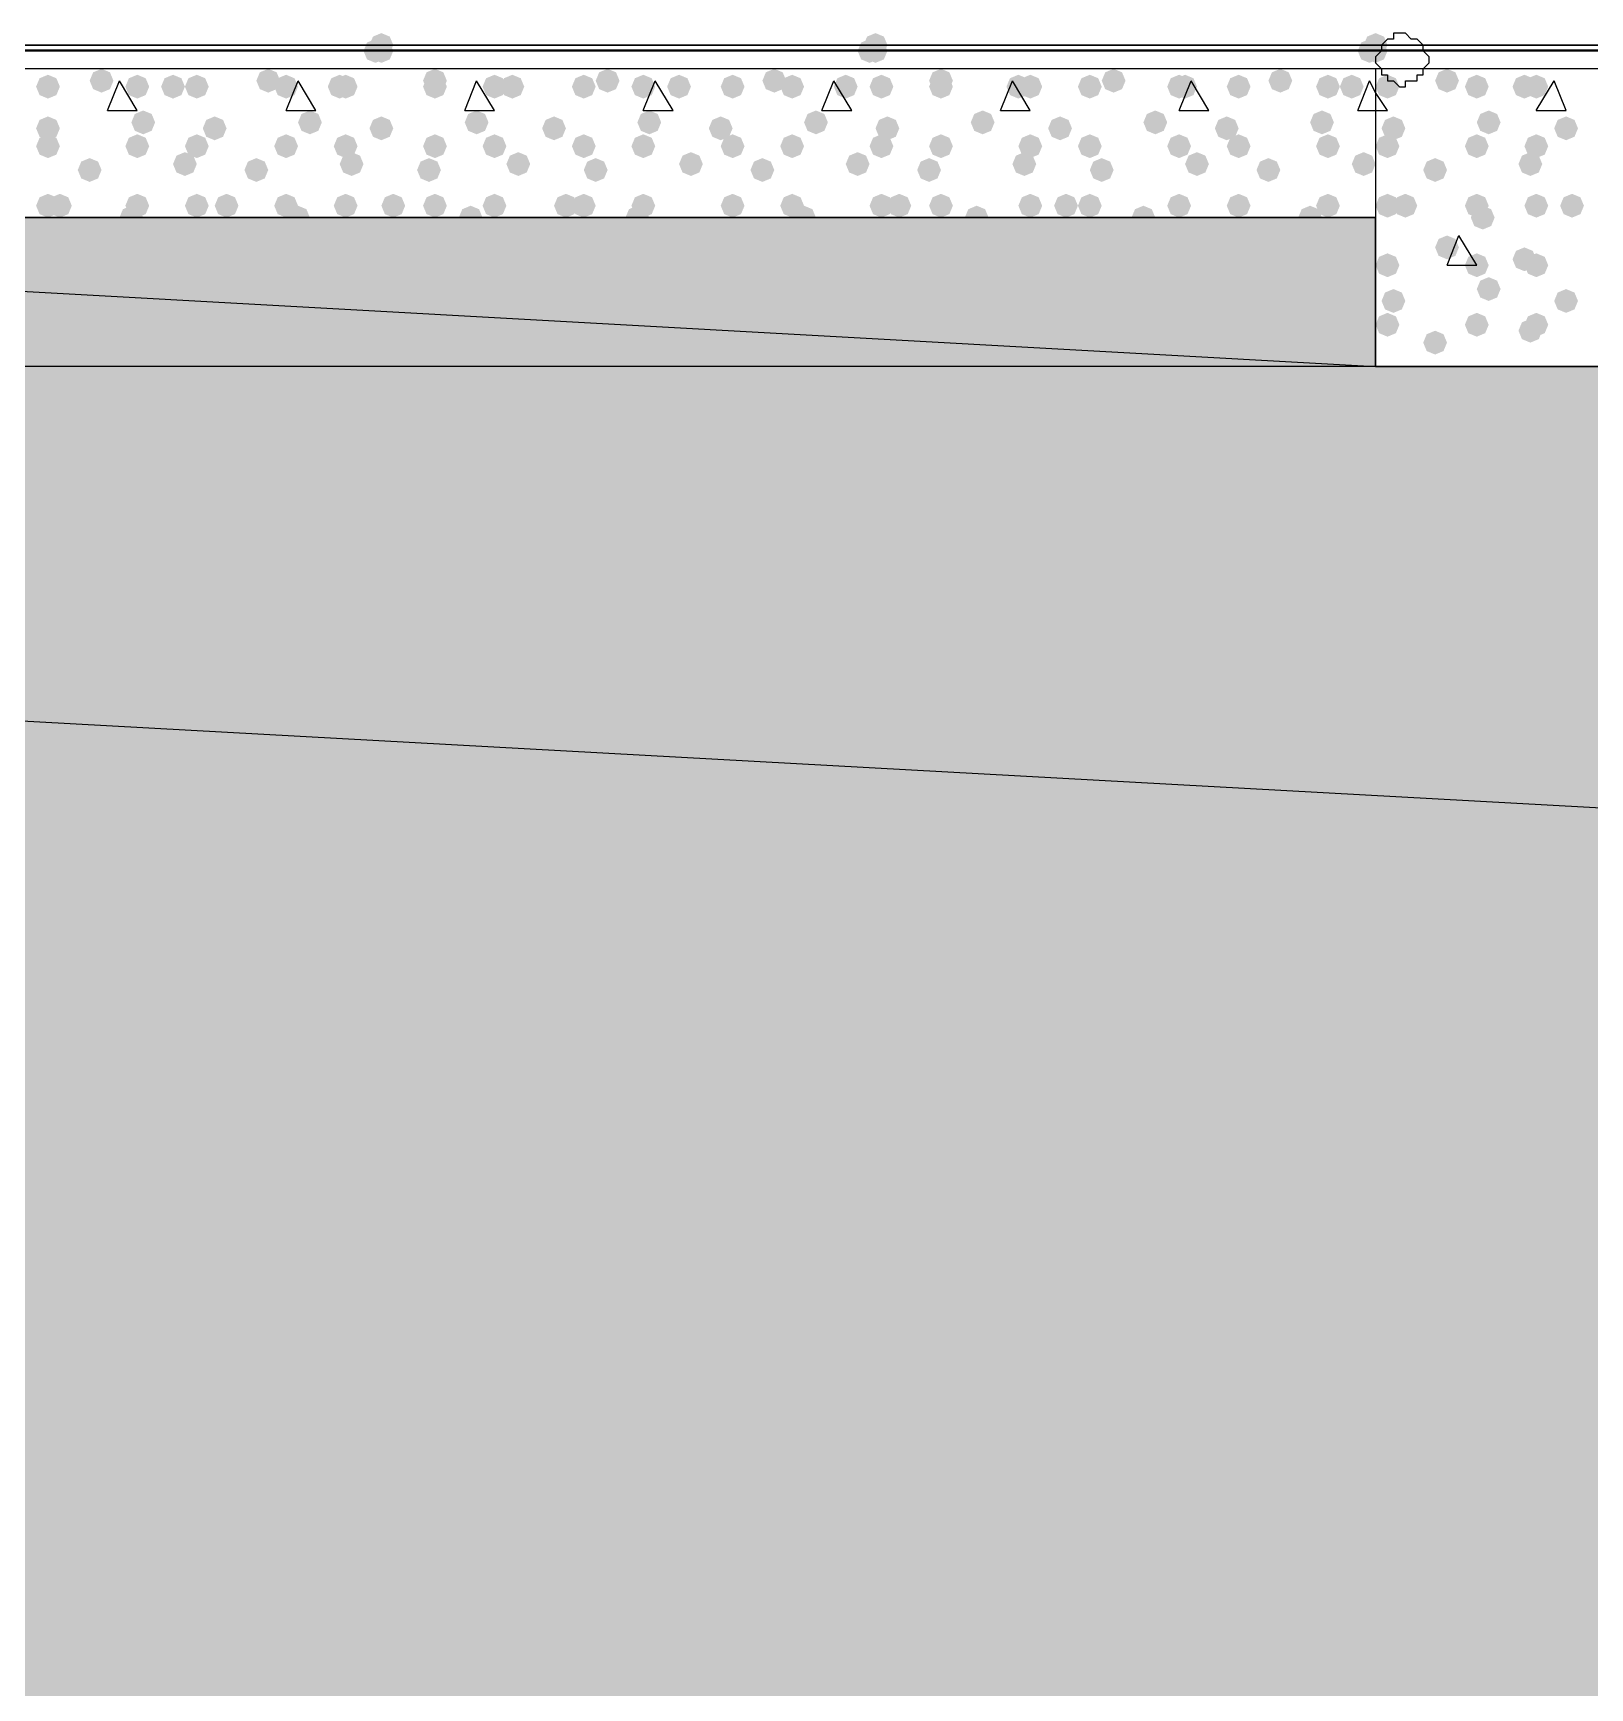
# Model space of a CAD drawing. Header units: millimetres. Extents: x 0 to 420, y 0 to 297.
# Drawn here: x 78.34 to 89.41, y 232.11 to 243.88 of the extents above; entities that cross this region are included whole.
import ezdxf

# ---------------------------------------------------------------- set-up
doc = ezdxf.new("R2010")
doc.units = ezdxf.units.MM
doc.layers.get('0').update_dxf_attribs({"linetype": 'CONTINUOUS'})

msp = doc.modelspace()

# ---------------------------------------------------------------- hatches: boundary and pattern name
at = {"true_color": 0x0000fe}
for points in [[(80.899, 243.797667), (80.874129, 243.737871), (80.814333, 243.713), (80.754538, 243.737871), (80.729667, 243.797667), (80.754537, 243.857462), (80.814333, 243.882333), (80.874129, 243.857463)], [(84.412667, 243.797667), (84.387796, 243.737871), (84.328, 243.713), (84.268204, 243.737871), (84.243333, 243.797667), (84.268204, 243.857462), (84.328, 243.882333), (84.387796, 243.857463)], [(87.968667, 243.797667), (87.943796, 243.737871), (87.884, 243.713), (87.824204, 243.737871), (87.799333, 243.797667), (87.824204, 243.857462), (87.884, 243.882333), (87.943796, 243.857463)], [(80.856667, 243.755333), (80.831796, 243.695537), (80.772, 243.670667), (80.712204, 243.695537), (80.687333, 243.755333), (80.712204, 243.815129), (80.772, 243.84), (80.831796, 243.815129)], [(80.856667, 243.755333), (80.831796, 243.695537), (80.772, 243.670667), (80.712204, 243.695537), (80.687333, 243.755333), (80.712204, 243.815129), (80.772, 243.84), (80.831796, 243.815129)], [(80.899, 243.755333), (80.874129, 243.695537), (80.814333, 243.670667), (80.754538, 243.695537), (80.729667, 243.755333), (80.754537, 243.815129), (80.814333, 243.84), (80.874129, 243.815129)], [(84.370333, 243.755333), (84.345463, 243.695537), (84.285667, 243.670667), (84.225871, 243.695537), (84.201, 243.755333), (84.225871, 243.815129), (84.285667, 243.84), (84.345462, 243.815129)], [(84.412667, 243.755333), (84.387796, 243.695537), (84.328, 243.670667), (84.268204, 243.695537), (84.243333, 243.755333), (84.268204, 243.815129), (84.328, 243.84), (84.387796, 243.815129)], [(84.412667, 243.755333), (84.387796, 243.695537), (84.328, 243.670667), (84.268204, 243.695537), (84.243333, 243.755333), (84.268204, 243.815129), (84.328, 243.84), (84.387796, 243.815129)], [(87.926333, 243.755333), (87.901462, 243.695537), (87.841667, 243.670667), (87.781871, 243.695537), (87.757, 243.755333), (87.781871, 243.815129), (87.841667, 243.84), (87.901462, 243.815129)], [(87.968667, 243.755333), (87.943796, 243.695537), (87.884, 243.670667), (87.824204, 243.695537), (87.799333, 243.755333), (87.824204, 243.815129), (87.884, 243.84), (87.943796, 243.815129)], [(87.968667, 243.755333), (87.943796, 243.695537), (87.884, 243.670667), (87.824204, 243.695537), (87.799333, 243.755333), (87.824204, 243.815129), (87.884, 243.84), (87.943796, 243.815129)]]:
    msp.add_hatch(color=0, dxfattribs=at).paths.add_polyline_path(points, flags=0)
at = {"true_color": 0x000007}
h = msp.add_hatch(color=0, dxfattribs=at)
h.paths.add_polyline_path([(31.284333, 243.755333), (379.73, 243.755333)], flags=0)
h.paths.add_polyline_path([(379.73, 243.755333), (31.284333, 243.755333)], flags=0)
at = {"true_color": 0x000008}
for points in [[(78.909333, 243.543667), (78.884462, 243.483871), (78.824667, 243.459), (78.764871, 243.483871), (78.74, 243.543667), (78.764871, 243.603462), (78.824667, 243.628333), (78.884462, 243.603463)], [(80.094667, 243.543667), (80.069796, 243.483871), (80.01, 243.459), (79.950204, 243.483871), (79.925333, 243.543667), (79.950204, 243.603462), (80.01, 243.628333), (80.069796, 243.603463)], [(81.28, 243.543667), (81.255129, 243.483871), (81.195333, 243.459), (81.135538, 243.483871), (81.110667, 243.543667), (81.135537, 243.603462), (81.195333, 243.628333), (81.255129, 243.603463)], [(82.507667, 243.543667), (82.482796, 243.483871), (82.423, 243.459), (82.363204, 243.483871), (82.338333, 243.543667), (82.363204, 243.603462), (82.423, 243.628333), (82.482796, 243.603463)], [(83.693, 243.543667), (83.668129, 243.483871), (83.608333, 243.459), (83.548537, 243.483871), (83.523667, 243.543667), (83.548537, 243.603462), (83.608333, 243.628333), (83.668129, 243.603463)], [(84.878333, 243.543667), (84.853463, 243.483871), (84.793667, 243.459), (84.733871, 243.483871), (84.709, 243.543667), (84.733871, 243.603462), (84.793667, 243.628333), (84.853462, 243.603463)], [(86.106, 243.543667), (86.081129, 243.483871), (86.021333, 243.459), (85.961537, 243.483871), (85.936667, 243.543667), (85.961537, 243.603462), (86.021333, 243.628333), (86.081129, 243.603463)], [(87.291333, 243.543667), (87.266463, 243.483871), (87.206667, 243.459), (87.146871, 243.483871), (87.122, 243.543667), (87.146871, 243.603462), (87.206667, 243.628333), (87.266462, 243.603463)], [(78.528333, 243.501333), (78.503463, 243.441537), (78.443667, 243.416667), (78.383871, 243.441537), (78.359, 243.501333), (78.383871, 243.561129), (78.443667, 243.586), (78.503462, 243.561129)], [(79.163333, 243.501333), (79.138463, 243.441537), (79.078667, 243.416667), (79.018871, 243.441537), (78.994, 243.501333), (79.018871, 243.561129), (79.078667, 243.586), (79.138462, 243.561129)], [(79.417333, 243.501333), (79.392463, 243.441537), (79.332667, 243.416667), (79.272871, 243.441537), (79.248, 243.501333), (79.272871, 243.561129), (79.332667, 243.586), (79.392462, 243.561129)], [(79.586667, 243.501333), (79.561796, 243.441537), (79.502, 243.416667), (79.442204, 243.441537), (79.417333, 243.501333), (79.442204, 243.561129), (79.502, 243.586), (79.561796, 243.561129)], [(80.221667, 243.501333), (80.196796, 243.441537), (80.137, 243.416667), (80.077204, 243.441537), (80.052333, 243.501333), (80.077204, 243.561129), (80.137, 243.586), (80.196796, 243.561129)], [(80.602667, 243.501333), (80.577796, 243.441537), (80.518, 243.416667), (80.458204, 243.441537), (80.433333, 243.501333), (80.458204, 243.561129), (80.518, 243.586), (80.577796, 243.561129)], [(80.645, 243.501333), (80.620129, 243.441537), (80.560333, 243.416667), (80.500538, 243.441537), (80.475667, 243.501333), (80.500537, 243.561129), (80.560333, 243.586), (80.620129, 243.561129)], [(81.28, 243.501333), (81.255129, 243.441537), (81.195333, 243.416667), (81.135538, 243.441537), (81.110667, 243.501333), (81.135537, 243.561129), (81.195333, 243.586), (81.255129, 243.561129)], [(81.703333, 243.501333), (81.678463, 243.441537), (81.618667, 243.416667), (81.558871, 243.441537), (81.534, 243.501333), (81.558871, 243.561129), (81.618667, 243.586), (81.678462, 243.561129)], [(81.830333, 243.501333), (81.805463, 243.441537), (81.745667, 243.416667), (81.685871, 243.441537), (81.661, 243.501333), (81.685871, 243.561129), (81.745667, 243.586), (81.805462, 243.561129)], [(82.338333, 243.501333), (82.313463, 243.441537), (82.253667, 243.416667), (82.193871, 243.441537), (82.169, 243.501333), (82.193871, 243.561129), (82.253667, 243.586), (82.313462, 243.561129)], [(82.761667, 243.501333), (82.736796, 243.441537), (82.677, 243.416667), (82.617204, 243.441537), (82.592333, 243.501333), (82.617204, 243.561129), (82.677, 243.586), (82.736796, 243.561129)], [(83.015667, 243.501333), (82.990796, 243.441537), (82.931, 243.416667), (82.871204, 243.441537), (82.846333, 243.501333), (82.871204, 243.561129), (82.931, 243.586), (82.990796, 243.561129)], [(83.396667, 243.501333), (83.371796, 243.441537), (83.312, 243.416667), (83.252204, 243.441537), (83.227333, 243.501333), (83.252204, 243.561129), (83.312, 243.586), (83.371796, 243.561129)], [(83.82, 243.501333), (83.795129, 243.441537), (83.735333, 243.416667), (83.675538, 243.441537), (83.650667, 243.501333), (83.675537, 243.561129), (83.735333, 243.586), (83.795129, 243.561129)], [(84.201, 243.501333), (84.176129, 243.441537), (84.116333, 243.416667), (84.056537, 243.441537), (84.031667, 243.501333), (84.056537, 243.561129), (84.116333, 243.586), (84.176129, 243.561129)], [(84.455, 243.501333), (84.430129, 243.441537), (84.370333, 243.416667), (84.310538, 243.441537), (84.285667, 243.501333), (84.310537, 243.561129), (84.370333, 243.586), (84.430129, 243.561129)], [(84.878333, 243.501333), (84.853463, 243.441537), (84.793667, 243.416667), (84.733871, 243.441537), (84.709, 243.501333), (84.733871, 243.561129), (84.793667, 243.586), (84.853462, 243.561129)], [(85.428667, 243.501333), (85.403796, 243.441537), (85.344, 243.416667), (85.284204, 243.441537), (85.259333, 243.501333), (85.284204, 243.561129), (85.344, 243.586), (85.403796, 243.561129)], [(85.513333, 243.501333), (85.488463, 243.441537), (85.428667, 243.416667), (85.368871, 243.441537), (85.344, 243.501333), (85.368871, 243.561129), (85.428667, 243.586), (85.488462, 243.561129)], [(85.936667, 243.501333), (85.911796, 243.441537), (85.852, 243.416667), (85.792204, 243.441537), (85.767333, 243.501333), (85.792204, 243.561129), (85.852, 243.586), (85.911796, 243.561129)], [(86.571667, 243.501333), (86.546796, 243.441537), (86.487, 243.416667), (86.427204, 243.441537), (86.402333, 243.501333), (86.427204, 243.561129), (86.487, 243.586), (86.546796, 243.561129)], [(86.614, 243.501333), (86.589129, 243.441537), (86.529333, 243.416667), (86.469538, 243.441537), (86.444667, 243.501333), (86.469537, 243.561129), (86.529333, 243.586), (86.589129, 243.561129)], [(86.995, 243.501333), (86.970129, 243.441537), (86.910333, 243.416667), (86.850538, 243.441537), (86.825667, 243.501333), (86.850537, 243.561129), (86.910333, 243.586), (86.970129, 243.561129)], [(87.63, 243.501333), (87.605129, 243.441537), (87.545333, 243.416667), (87.485538, 243.441537), (87.460667, 243.501333), (87.485537, 243.561129), (87.545333, 243.586), (87.605129, 243.561129)], [(87.799333, 243.501333), (87.774462, 243.441537), (87.714667, 243.416667), (87.654871, 243.441537), (87.63, 243.501333), (87.654871, 243.561129), (87.714667, 243.586), (87.774462, 243.561129)], [(78.528333, 243.205), (78.503463, 243.145204), (78.443667, 243.120333), (78.383871, 243.145204), (78.359, 243.205), (78.383871, 243.264796), (78.443667, 243.289667), (78.503462, 243.264796)], [(79.205667, 243.247333), (79.180796, 243.187537), (79.121, 243.162667), (79.061204, 243.187537), (79.036333, 243.247333), (79.061204, 243.307129), (79.121, 243.332), (79.180796, 243.307129)], [(79.713667, 243.205), (79.688796, 243.145204), (79.629, 243.120333), (79.569204, 243.145204), (79.544333, 243.205), (79.569204, 243.264796), (79.629, 243.289667), (79.688796, 243.264796)], [(80.391, 243.247333), (80.366129, 243.187537), (80.306333, 243.162667), (80.246537, 243.187537), (80.221667, 243.247333), (80.246537, 243.307129), (80.306333, 243.332), (80.366129, 243.307129)], [(80.899, 243.205), (80.874129, 243.145204), (80.814333, 243.120333), (80.754538, 243.145204), (80.729667, 243.205), (80.754537, 243.264796), (80.814333, 243.289667), (80.874129, 243.264796)], [(81.576333, 243.247333), (81.551463, 243.187537), (81.491667, 243.162667), (81.431871, 243.187537), (81.407, 243.247333), (81.431871, 243.307129), (81.491667, 243.332), (81.551462, 243.307129)], [(82.126667, 243.205), (82.101796, 243.145204), (82.042, 243.120333), (81.982204, 243.145204), (81.957333, 243.205), (81.982204, 243.264796), (82.042, 243.289667), (82.101796, 243.264796)], [(82.804, 243.247333), (82.779129, 243.187537), (82.719333, 243.162667), (82.659538, 243.187537), (82.634667, 243.247333), (82.659537, 243.307129), (82.719333, 243.332), (82.779129, 243.307129)], [(83.312, 243.205), (83.287129, 243.145204), (83.227333, 243.120333), (83.167538, 243.145204), (83.142667, 243.205), (83.167537, 243.264796), (83.227333, 243.289667), (83.287129, 243.264796)], [(83.989333, 243.247333), (83.964462, 243.187537), (83.904667, 243.162667), (83.844871, 243.187537), (83.82, 243.247333), (83.844871, 243.307129), (83.904667, 243.332), (83.964462, 243.307129)], [(84.497333, 243.205), (84.472463, 243.145204), (84.412667, 243.120333), (84.352871, 243.145204), (84.328, 243.205), (84.352871, 243.264796), (84.412667, 243.289667), (84.472462, 243.264796)], [(85.174667, 243.247333), (85.149796, 243.187537), (85.09, 243.162667), (85.030204, 243.187537), (85.005333, 243.247333), (85.030204, 243.307129), (85.09, 243.332), (85.149796, 243.307129)], [(85.725, 243.205), (85.700129, 243.145204), (85.640333, 243.120333), (85.580538, 243.145204), (85.555667, 243.205), (85.580537, 243.264796), (85.640333, 243.289667), (85.700129, 243.264796)], [(86.402333, 243.247333), (86.377463, 243.187537), (86.317667, 243.162667), (86.257871, 243.187537), (86.233, 243.247333), (86.257871, 243.307129), (86.317667, 243.332), (86.377462, 243.307129)], [(86.910333, 243.205), (86.885463, 243.145204), (86.825667, 243.120333), (86.765871, 243.145204), (86.741, 243.205), (86.765871, 243.264796), (86.825667, 243.289667), (86.885462, 243.264796)], [(87.587667, 243.247333), (87.562796, 243.187537), (87.503, 243.162667), (87.443204, 243.187537), (87.418333, 243.247333), (87.443204, 243.307129), (87.503, 243.332), (87.562796, 243.307129)], [(78.528333, 243.078), (78.503463, 243.018204), (78.443667, 242.993333), (78.383871, 243.018204), (78.359, 243.078), (78.383871, 243.137796), (78.443667, 243.162667), (78.503462, 243.137796)], [(79.163333, 243.078), (79.138463, 243.018204), (79.078667, 242.993333), (79.018871, 243.018204), (78.994, 243.078), (79.018871, 243.137796), (79.078667, 243.162667), (79.138462, 243.137796)], [(79.586667, 243.078), (79.561796, 243.018204), (79.502, 242.993333), (79.442204, 243.018204), (79.417333, 243.078), (79.442204, 243.137796), (79.502, 243.162667), (79.561796, 243.137796)], [(80.221667, 243.078), (80.196796, 243.018204), (80.137, 242.993333), (80.077204, 243.018204), (80.052333, 243.078), (80.077204, 243.137796), (80.137, 243.162667), (80.196796, 243.137796)], [(80.645, 243.078), (80.620129, 243.018204), (80.560333, 242.993333), (80.500538, 243.018204), (80.475667, 243.078), (80.500537, 243.137796), (80.560333, 243.162667), (80.620129, 243.137796)], [(81.28, 243.078), (81.255129, 243.018204), (81.195333, 242.993333), (81.135538, 243.018204), (81.110667, 243.078), (81.135537, 243.137796), (81.195333, 243.162667), (81.255129, 243.137796)], [(81.703333, 243.078), (81.678463, 243.018204), (81.618667, 242.993333), (81.558871, 243.018204), (81.534, 243.078), (81.558871, 243.137796), (81.618667, 243.162667), (81.678462, 243.137796)], [(82.338333, 243.078), (82.313463, 243.018204), (82.253667, 242.993333), (82.193871, 243.018204), (82.169, 243.078), (82.193871, 243.137796), (82.253667, 243.162667), (82.313462, 243.137796)], [(82.761667, 243.078), (82.736796, 243.018204), (82.677, 242.993333), (82.617204, 243.018204), (82.592333, 243.078), (82.617204, 243.137796), (82.677, 243.162667), (82.736796, 243.137796)], [(83.396667, 243.078), (83.371796, 243.018204), (83.312, 242.993333), (83.252204, 243.018204), (83.227333, 243.078), (83.252204, 243.137796), (83.312, 243.162667), (83.371796, 243.137796)], [(83.82, 243.078), (83.795129, 243.018204), (83.735333, 242.993333), (83.675538, 243.018204), (83.650667, 243.078), (83.675537, 243.137796), (83.735333, 243.162667), (83.795129, 243.137796)], [(84.455, 243.078), (84.430129, 243.018204), (84.370333, 242.993333), (84.310538, 243.018204), (84.285667, 243.078), (84.310537, 243.137796), (84.370333, 243.162667), (84.430129, 243.137796)], [(84.878333, 243.078), (84.853463, 243.018204), (84.793667, 242.993333), (84.733871, 243.018204), (84.709, 243.078), (84.733871, 243.137796), (84.793667, 243.162667), (84.853462, 243.137796)], [(85.513333, 243.078), (85.488463, 243.018204), (85.428667, 242.993333), (85.368871, 243.018204), (85.344, 243.078), (85.368871, 243.137796), (85.428667, 243.162667), (85.488462, 243.137796)], [(85.936667, 243.078), (85.911796, 243.018204), (85.852, 242.993333), (85.792204, 243.018204), (85.767333, 243.078), (85.792204, 243.137796), (85.852, 243.162667), (85.911796, 243.137796)], [(86.571667, 243.078), (86.546796, 243.018204), (86.487, 242.993333), (86.427204, 243.018204), (86.402333, 243.078), (86.427204, 243.137796), (86.487, 243.162667), (86.546796, 243.137796)], [(86.995, 243.078), (86.970129, 243.018204), (86.910333, 242.993333), (86.850538, 243.018204), (86.825667, 243.078), (86.850537, 243.137796), (86.910333, 243.162667), (86.970129, 243.137796)], [(87.63, 243.078), (87.605129, 243.018204), (87.545333, 242.993333), (87.485538, 243.018204), (87.460667, 243.078), (87.485537, 243.137796), (87.545333, 243.162667), (87.605129, 243.137796)], [(79.502, 242.951), (79.477129, 242.891204), (79.417333, 242.866333), (79.357538, 242.891204), (79.332667, 242.951), (79.357537, 243.010796), (79.417333, 243.035667), (79.477129, 243.010796)], [(80.687333, 242.951), (80.662463, 242.891204), (80.602667, 242.866333), (80.542871, 242.891204), (80.518, 242.951), (80.542871, 243.010796), (80.602667, 243.035667), (80.662462, 243.010796)], [(81.872667, 242.951), (81.847796, 242.891204), (81.788, 242.866333), (81.728204, 242.891204), (81.703333, 242.951), (81.728204, 243.010796), (81.788, 243.035667), (81.847796, 243.010796)], [(83.100333, 242.951), (83.075463, 242.891204), (83.015667, 242.866333), (82.955871, 242.891204), (82.931, 242.951), (82.955871, 243.010796), (83.015667, 243.035667), (83.075462, 243.010796)], [(84.285667, 242.951), (84.260796, 242.891204), (84.201, 242.866333), (84.141204, 242.891204), (84.116333, 242.951), (84.141204, 243.010796), (84.201, 243.035667), (84.260796, 243.010796)], [(85.471, 242.951), (85.446129, 242.891204), (85.386333, 242.866333), (85.326537, 242.891204), (85.301667, 242.951), (85.326537, 243.010796), (85.386333, 243.035667), (85.446129, 243.010796)], [(86.698667, 242.951), (86.673796, 242.891204), (86.614, 242.866333), (86.554204, 242.891204), (86.529333, 242.951), (86.554204, 243.010796), (86.614, 243.035667), (86.673796, 243.010796)], [(87.884, 242.951), (87.859129, 242.891204), (87.799333, 242.866333), (87.739538, 242.891204), (87.714667, 242.951), (87.739537, 243.010796), (87.799333, 243.035667), (87.859129, 243.010796)], [(78.824667, 242.908667), (78.799796, 242.848871), (78.74, 242.824), (78.680204, 242.848871), (78.655333, 242.908667), (78.680204, 242.968462), (78.74, 242.993333), (78.799796, 242.968463)], [(80.01, 242.908667), (79.985129, 242.848871), (79.925333, 242.824), (79.865538, 242.848871), (79.840667, 242.908667), (79.865537, 242.968462), (79.925333, 242.993333), (79.985129, 242.968463)], [(81.237667, 242.908667), (81.212796, 242.848871), (81.153, 242.824), (81.093204, 242.848871), (81.068333, 242.908667), (81.093204, 242.968462), (81.153, 242.993333), (81.212796, 242.968463)], [(82.423, 242.908667), (82.398129, 242.848871), (82.338333, 242.824), (82.278537, 242.848871), (82.253667, 242.908667), (82.278537, 242.968462), (82.338333, 242.993333), (82.398129, 242.968463)], [(83.608333, 242.908667), (83.583463, 242.848871), (83.523667, 242.824), (83.463871, 242.848871), (83.439, 242.908667), (83.463871, 242.968462), (83.523667, 242.993333), (83.583462, 242.968463)], [(84.793667, 242.908667), (84.768796, 242.848871), (84.709, 242.824), (84.649204, 242.848871), (84.624333, 242.908667), (84.649204, 242.968462), (84.709, 242.993333), (84.768796, 242.968463)], [(86.021333, 242.908667), (85.996462, 242.848871), (85.936667, 242.824), (85.876871, 242.848871), (85.852, 242.908667), (85.876871, 242.968462), (85.936667, 242.993333), (85.996462, 242.968463)], [(87.206667, 242.908667), (87.181796, 242.848871), (87.122, 242.824), (87.062204, 242.848871), (87.037333, 242.908667), (87.062204, 242.968462), (87.122, 242.993333), (87.181796, 242.968463)], [(78.528333, 242.654667), (78.503463, 242.594871), (78.443667, 242.57), (78.383871, 242.594871), (78.359, 242.654667), (78.383871, 242.714462), (78.443667, 242.739333), (78.503462, 242.714463)], [(78.613, 242.654667), (78.588129, 242.594871), (78.528333, 242.57), (78.468537, 242.594871), (78.443667, 242.654667), (78.468537, 242.714462), (78.528333, 242.739333), (78.588129, 242.714463)], [(79.163333, 242.654667), (79.138463, 242.594871), (79.078667, 242.57), (79.018871, 242.594871), (78.994, 242.654667), (79.018871, 242.714462), (79.078667, 242.739333), (79.138462, 242.714463)], [(79.586667, 242.654667), (79.561796, 242.594871), (79.502, 242.57), (79.442204, 242.594871), (79.417333, 242.654667), (79.442204, 242.714462), (79.502, 242.739333), (79.561796, 242.714463)], [(79.798333, 242.654667), (79.773463, 242.594871), (79.713667, 242.57), (79.653871, 242.594871), (79.629, 242.654667), (79.653871, 242.714462), (79.713667, 242.739333), (79.773462, 242.714463)], [(80.221667, 242.654667), (80.196796, 242.594871), (80.137, 242.57), (80.077204, 242.594871), (80.052333, 242.654667), (80.077204, 242.714462), (80.137, 242.739333), (80.196796, 242.714463)], [(80.645, 242.654667), (80.620129, 242.594871), (80.560333, 242.57), (80.500538, 242.594871), (80.475667, 242.654667), (80.500537, 242.714462), (80.560333, 242.739333), (80.620129, 242.714463)], [(80.983667, 242.654667), (80.958796, 242.594871), (80.899, 242.57), (80.839204, 242.594871), (80.814333, 242.654667), (80.839204, 242.714462), (80.899, 242.739333), (80.958796, 242.714463)], [(81.28, 242.654667), (81.255129, 242.594871), (81.195333, 242.57), (81.135538, 242.594871), (81.110667, 242.654667), (81.135537, 242.714462), (81.195333, 242.739333), (81.255129, 242.714463)], [(81.703333, 242.654667), (81.678463, 242.594871), (81.618667, 242.57), (81.558871, 242.594871), (81.534, 242.654667), (81.558871, 242.714462), (81.618667, 242.739333), (81.678462, 242.714463)], [(82.211333, 242.654667), (82.186462, 242.594871), (82.126667, 242.57), (82.066871, 242.594871), (82.042, 242.654667), (82.066871, 242.714462), (82.126667, 242.739333), (82.186462, 242.714463)], [(82.338333, 242.654667), (82.313463, 242.594871), (82.253667, 242.57), (82.193871, 242.594871), (82.169, 242.654667), (82.193871, 242.714462), (82.253667, 242.739333), (82.313462, 242.714463)], [(82.761667, 242.654667), (82.736796, 242.594871), (82.677, 242.57), (82.617204, 242.594871), (82.592333, 242.654667), (82.617204, 242.714462), (82.677, 242.739333), (82.736796, 242.714463)], [(83.396667, 242.654667), (83.371796, 242.594871), (83.312, 242.57), (83.252204, 242.594871), (83.227333, 242.654667), (83.252204, 242.714462), (83.312, 242.739333), (83.371796, 242.714463)], [(83.396667, 242.654667), (83.371796, 242.594871), (83.312, 242.57), (83.252204, 242.594871), (83.227333, 242.654667), (83.252204, 242.714462), (83.312, 242.739333), (83.371796, 242.714463)], [(83.82, 242.654667), (83.795129, 242.594871), (83.735333, 242.57), (83.675538, 242.594871), (83.650667, 242.654667), (83.675537, 242.714462), (83.735333, 242.739333), (83.795129, 242.714463)], [(84.455, 242.654667), (84.430129, 242.594871), (84.370333, 242.57), (84.310538, 242.594871), (84.285667, 242.654667), (84.310537, 242.714462), (84.370333, 242.739333), (84.430129, 242.714463)], [(84.582, 242.654667), (84.557129, 242.594871), (84.497333, 242.57), (84.437538, 242.594871), (84.412667, 242.654667), (84.437537, 242.714462), (84.497333, 242.739333), (84.557129, 242.714463)], [(84.878333, 242.654667), (84.853463, 242.594871), (84.793667, 242.57), (84.733871, 242.594871), (84.709, 242.654667), (84.733871, 242.714462), (84.793667, 242.739333), (84.853462, 242.714463)], [(85.513333, 242.654667), (85.488463, 242.594871), (85.428667, 242.57), (85.368871, 242.594871), (85.344, 242.654667), (85.368871, 242.714462), (85.428667, 242.739333), (85.488462, 242.714463)], [(85.767333, 242.654667), (85.742463, 242.594871), (85.682667, 242.57), (85.622871, 242.594871), (85.598, 242.654667), (85.622871, 242.714462), (85.682667, 242.739333), (85.742462, 242.714463)], [(85.936667, 242.654667), (85.911796, 242.594871), (85.852, 242.57), (85.792204, 242.594871), (85.767333, 242.654667), (85.792204, 242.714462), (85.852, 242.739333), (85.911796, 242.714463)], [(86.571667, 242.654667), (86.546796, 242.594871), (86.487, 242.57), (86.427204, 242.594871), (86.402333, 242.654667), (86.427204, 242.714462), (86.487, 242.739333), (86.546796, 242.714463)], [(86.995, 242.654667), (86.970129, 242.594871), (86.910333, 242.57), (86.850538, 242.594871), (86.825667, 242.654667), (86.850537, 242.714462), (86.910333, 242.739333), (86.970129, 242.714463)], [(86.995, 242.654667), (86.970129, 242.594871), (86.910333, 242.57), (86.850538, 242.594871), (86.825667, 242.654667), (86.850537, 242.714462), (86.910333, 242.739333), (86.970129, 242.714463)], [(87.63, 242.654667), (87.605129, 242.594871), (87.545333, 242.57), (87.485538, 242.594871), (87.460667, 242.654667), (87.485537, 242.714462), (87.545333, 242.739333), (87.605129, 242.714463)], [(79.121, 242.57), (79.096129, 242.510204), (79.036333, 242.485333), (78.976537, 242.510204), (78.951667, 242.57), (78.976537, 242.629796), (79.036333, 242.654667), (79.096129, 242.629796)], [(80.306333, 242.57), (80.281463, 242.510204), (80.221667, 242.485333), (80.161871, 242.510204), (80.137, 242.57), (80.161871, 242.629796), (80.221667, 242.654667), (80.281462, 242.629796)], [(81.534, 242.57), (81.509129, 242.510204), (81.449333, 242.485333), (81.389538, 242.510204), (81.364667, 242.57), (81.389537, 242.629796), (81.449333, 242.654667), (81.509129, 242.629796)], [(82.719333, 242.57), (82.694462, 242.510204), (82.634667, 242.485333), (82.574871, 242.510204), (82.55, 242.57), (82.574871, 242.629796), (82.634667, 242.654667), (82.694462, 242.629796)], [(83.904667, 242.57), (83.879796, 242.510204), (83.82, 242.485333), (83.760204, 242.510204), (83.735333, 242.57), (83.760204, 242.629796), (83.82, 242.654667), (83.879796, 242.629796)], [(85.132333, 242.57), (85.107463, 242.510204), (85.047667, 242.485333), (84.987871, 242.510204), (84.963, 242.57), (84.987871, 242.629796), (85.047667, 242.654667), (85.107462, 242.629796)], [(86.317667, 242.57), (86.292796, 242.510204), (86.233, 242.485333), (86.173204, 242.510204), (86.148333, 242.57), (86.173204, 242.629796), (86.233, 242.654667), (86.292796, 242.629796)], [(87.503, 242.57), (87.478129, 242.510204), (87.418333, 242.485333), (87.358537, 242.510204), (87.333667, 242.57), (87.358537, 242.629796), (87.418333, 242.654667), (87.478129, 242.629796)]]:
    msp.add_hatch(color=0, dxfattribs=at).paths.add_polyline_path(points, flags=0)
at = {"true_color": 0x000007}
for points in [[(88.476667, 243.543667), (88.451796, 243.483871), (88.392, 243.459), (88.332204, 243.483871), (88.307333, 243.543667), (88.332204, 243.603462), (88.392, 243.628333), (88.451796, 243.603463)], [(88.053333, 243.501333), (88.028463, 243.441537), (87.968667, 243.416667), (87.908871, 243.441537), (87.884, 243.501333), (87.908871, 243.561129), (87.968667, 243.586), (88.028462, 243.561129)], [(88.688333, 243.501333), (88.663463, 243.441537), (88.603667, 243.416667), (88.543871, 243.441537), (88.519, 243.501333), (88.543871, 243.561129), (88.603667, 243.586), (88.663462, 243.561129)], [(89.027, 243.501333), (89.002129, 243.441537), (88.942333, 243.416667), (88.882538, 243.441537), (88.857667, 243.501333), (88.882537, 243.561129), (88.942333, 243.586), (89.002129, 243.561129)], [(89.111667, 243.501333), (89.086796, 243.441537), (89.027, 243.416667), (88.967204, 243.441537), (88.942333, 243.501333), (88.967204, 243.561129), (89.027, 243.586), (89.086796, 243.561129)], [(88.095667, 243.205), (88.070796, 243.145204), (88.011, 243.120333), (87.951204, 243.145204), (87.926333, 243.205), (87.951204, 243.264796), (88.011, 243.289667), (88.070796, 243.264796)], [(88.773, 243.247333), (88.748129, 243.187537), (88.688333, 243.162667), (88.628537, 243.187537), (88.603667, 243.247333), (88.628537, 243.307129), (88.688333, 243.332), (88.748129, 243.307129)], [(89.323333, 243.205), (89.298463, 243.145204), (89.238667, 243.120333), (89.178871, 243.145204), (89.154, 243.205), (89.178871, 243.264796), (89.238667, 243.289667), (89.298462, 243.264796)], [(88.053333, 243.078), (88.028463, 243.018204), (87.968667, 242.993333), (87.908871, 243.018204), (87.884, 243.078), (87.908871, 243.137796), (87.968667, 243.162667), (88.028462, 243.137796)], [(88.688333, 243.078), (88.663463, 243.018204), (88.603667, 242.993333), (88.543871, 243.018204), (88.519, 243.078), (88.543871, 243.137796), (88.603667, 243.162667), (88.663462, 243.137796)], [(89.111667, 243.078), (89.086796, 243.018204), (89.027, 242.993333), (88.967204, 243.018204), (88.942333, 243.078), (88.967204, 243.137796), (89.027, 243.162667), (89.086796, 243.137796)], [(89.069333, 242.951), (89.044462, 242.891204), (88.984667, 242.866333), (88.924871, 242.891204), (88.9, 242.951), (88.924871, 243.010796), (88.984667, 243.035667), (89.044462, 243.010796)], [(88.392, 242.908667), (88.367129, 242.848871), (88.307333, 242.824), (88.247538, 242.848871), (88.222667, 242.908667), (88.247537, 242.968462), (88.307333, 242.993333), (88.367129, 242.968463)], [(88.053333, 242.654667), (88.028463, 242.594871), (87.968667, 242.57), (87.908871, 242.594871), (87.884, 242.654667), (87.908871, 242.714462), (87.968667, 242.739333), (88.028462, 242.714463)], [(88.180333, 242.654667), (88.155463, 242.594871), (88.095667, 242.57), (88.035871, 242.594871), (88.011, 242.654667), (88.035871, 242.714462), (88.095667, 242.739333), (88.155462, 242.714463)], [(88.688333, 242.654667), (88.663463, 242.594871), (88.603667, 242.57), (88.543871, 242.594871), (88.519, 242.654667), (88.543871, 242.714462), (88.603667, 242.739333), (88.663462, 242.714463)], [(89.111667, 242.654667), (89.086796, 242.594871), (89.027, 242.57), (88.967204, 242.594871), (88.942333, 242.654667), (88.967204, 242.714462), (89.027, 242.739333), (89.086796, 242.714463)], [(89.365667, 242.654667), (89.340796, 242.594871), (89.281, 242.57), (89.221204, 242.594871), (89.196333, 242.654667), (89.221204, 242.714462), (89.281, 242.739333), (89.340796, 242.714463)], [(88.730667, 242.57), (88.705796, 242.510204), (88.646, 242.485333), (88.586204, 242.510204), (88.561333, 242.57), (88.586204, 242.629796), (88.646, 242.654667), (88.705796, 242.629796)], [(88.476667, 242.358333), (88.451796, 242.298537), (88.392, 242.273667), (88.332204, 242.298537), (88.307333, 242.358333), (88.332204, 242.418129), (88.392, 242.443), (88.451796, 242.418129)], [(89.027, 242.273667), (89.002129, 242.213871), (88.942333, 242.189), (88.882538, 242.213871), (88.857667, 242.273667), (88.882537, 242.333462), (88.942333, 242.358333), (89.002129, 242.333463)], [(88.053333, 242.231333), (88.028463, 242.171537), (87.968667, 242.146667), (87.908871, 242.171537), (87.884, 242.231333), (87.908871, 242.291129), (87.968667, 242.316), (88.028462, 242.291129)], [(88.688333, 242.231333), (88.663463, 242.171537), (88.603667, 242.146667), (88.543871, 242.171537), (88.519, 242.231333), (88.543871, 242.291129), (88.603667, 242.316), (88.663462, 242.291129)], [(89.111667, 242.231333), (89.086796, 242.171537), (89.027, 242.146667), (88.967204, 242.171537), (88.942333, 242.231333), (88.967204, 242.291129), (89.027, 242.316), (89.086796, 242.291129)], [(88.773, 242.062), (88.748129, 242.002204), (88.688333, 241.977333), (88.628537, 242.002204), (88.603667, 242.062), (88.628537, 242.121796), (88.688333, 242.146667), (88.748129, 242.121796)], [(88.095667, 241.977333), (88.070796, 241.917537), (88.011, 241.892667), (87.951204, 241.917537), (87.926333, 241.977333), (87.951204, 242.037129), (88.011, 242.062), (88.070796, 242.037129)], [(89.323333, 241.977333), (89.298463, 241.917537), (89.238667, 241.892667), (89.178871, 241.917537), (89.154, 241.977333), (89.178871, 242.037129), (89.238667, 242.062), (89.298462, 242.037129)], [(88.053333, 241.808), (88.028463, 241.748204), (87.968667, 241.723333), (87.908871, 241.748204), (87.884, 241.808), (87.908871, 241.867796), (87.968667, 241.892667), (88.028462, 241.867796)], [(88.688333, 241.808), (88.663463, 241.748204), (88.603667, 241.723333), (88.543871, 241.748204), (88.519, 241.808), (88.543871, 241.867796), (88.603667, 241.892667), (88.663462, 241.867796)], [(89.069333, 241.765667), (89.044462, 241.705871), (88.984667, 241.681), (88.924871, 241.705871), (88.9, 241.765667), (88.924871, 241.825462), (88.984667, 241.850333), (89.044462, 241.825463)], [(89.111667, 241.808), (89.086796, 241.748204), (89.027, 241.723333), (88.967204, 241.748204), (88.942333, 241.808), (88.967204, 241.867796), (89.027, 241.892667), (89.086796, 241.867796)], [(88.392, 241.681), (88.367129, 241.621204), (88.307333, 241.596333), (88.247538, 241.621204), (88.222667, 241.681), (88.247537, 241.740796), (88.307333, 241.765667), (88.367129, 241.740796)]]:
    msp.add_hatch(color=0, dxfattribs=at).paths.add_polyline_path(points, flags=0)
at = {"true_color": 0x000008}
h = msp.add_hatch(color=0, dxfattribs=at)
h.paths.add_polyline_path([(87.884, 242.57), (68.834, 242.57), (87.884, 241.511667)], flags=0)
h.paths.add_polyline_path([(68.834, 242.57), (87.884, 241.511667), (68.834, 241.511667)], flags=0)
h = msp.add_hatch(color=0, dxfattribs=at)
h.paths.add_polyline_path([(378.544667, 241.511667), (32.469667, 241.511667), (378.544667, 222.461667)], flags=0)
h.paths.add_polyline_path([(32.469667, 241.511667), (378.544667, 222.461667), (32.469667, 222.461667)], flags=0)

# ---------------------------------------------------------------- linework, layer by layer
at = {"color": 0, "true_color": 0x000007}
for points in [[(87.884, 243.713), (87.884, 243.670667), (87.926333, 243.628333), (87.926333, 243.586), (87.968667, 243.586), (87.968667, 243.543667), (88.011, 243.543667), (88.053333, 243.501333), (88.095667, 243.501333), (88.095667, 243.543667), (88.138, 243.543667), (88.180333, 243.543667), (88.180333, 243.586), (88.222667, 243.586), (88.222667, 243.628333), (88.265, 243.670667), (88.265, 243.713), (88.222667, 243.755333), (88.222667, 243.797667), (88.180333, 243.84), (88.138, 243.84), (88.095667, 243.882333), (88.053333, 243.882333), (88.011, 243.882333), (88.011, 243.84), (87.968667, 243.84), (87.926333, 243.797667), (87.926333, 243.755333)], [(31.284333, 243.755333), (379.73, 243.755333)], [(31.284333, 243.755333), (379.73, 243.755333)], [(379.73, 243.755333), (31.284333, 243.755333)], [(87.884, 243.628333), (87.884, 241.511667), (90.000667, 241.511667), (90.000667, 243.628333)]]:
    msp.add_lwpolyline(points, close=True, dxfattribs=at)
for points in [[(379.73, 243.797667), (31.242, 243.797667), (379.73, 243.797667), (31.242, 243.755333)], [(379.73, 243.797667), (31.242, 243.797667), (31.242, 243.755333)], [(379.73, 243.755333), (31.284333, 243.755333), (31.242, 243.755333)], [(31.284333, 243.755333), (379.73, 243.755333)], [(31.284333, 243.755333), (379.73, 243.755333)], [(87.884, 243.628333), (68.834, 243.628333)], [(89.027, 243.332), (89.154, 243.543667)], [(89.238667, 243.332), (89.154, 243.543667)], [(87.968667, 243.332), (87.884, 243.459)], [(87.884, 243.332), (87.968667, 243.332)], [(89.027, 243.332), (89.238667, 243.332)], [(68.834, 242.57), (87.884, 242.57)], [(88.392, 242.231333), (88.476667, 242.443)], [(88.603667, 242.231333), (88.476667, 242.443)], [(88.392, 242.231333), (88.603667, 242.231333)]]:
    msp.add_lwpolyline(points, dxfattribs=at)
at = {"color": 0, "true_color": 0x000008}
for points in [[(78.867, 243.332), (78.951667, 243.543667)], [(79.078667, 243.332), (78.951667, 243.543667)], [(80.137, 243.332), (80.221667, 243.543667)], [(80.348667, 243.332), (80.221667, 243.543667)], [(81.407, 243.332), (81.491667, 243.543667)], [(81.618667, 243.332), (81.491667, 243.543667)], [(82.677, 243.332), (82.761667, 243.543667)], [(82.888667, 243.332), (82.761667, 243.543667)], [(83.947, 243.332), (84.031667, 243.543667)], [(84.158667, 243.332), (84.031667, 243.543667)], [(85.217, 243.332), (85.301667, 243.543667)], [(85.428667, 243.332), (85.301667, 243.543667)], [(86.487, 243.332), (86.571667, 243.543667)], [(86.698667, 243.332), (86.571667, 243.543667)], [(87.757, 243.332), (87.841667, 243.543667)], [(87.884, 243.459), (87.841667, 243.543667)], [(78.867, 243.332), (79.078667, 243.332)], [(80.137, 243.332), (80.348667, 243.332)], [(81.407, 243.332), (81.618667, 243.332)], [(82.677, 243.332), (82.888667, 243.332)], [(83.947, 243.332), (84.158667, 243.332)], [(85.217, 243.332), (85.428667, 243.332)], [(86.487, 243.332), (86.698667, 243.332)], [(87.757, 243.332), (87.884, 243.332)]]:
    msp.add_lwpolyline(points, dxfattribs=at)
for points in [[(87.884, 242.57), (68.834, 242.57), (87.884, 241.511667)], [(68.834, 242.57), (87.884, 241.511667), (68.834, 241.511667)], [(378.544667, 241.511667), (32.469667, 241.511667), (378.544667, 222.461667)], [(32.469667, 241.511667), (378.544667, 222.461667), (32.469667, 222.461667)]]:
    msp.add_lwpolyline(points, close=True, dxfattribs=at)

doc.saveas('drawing.dxf')
